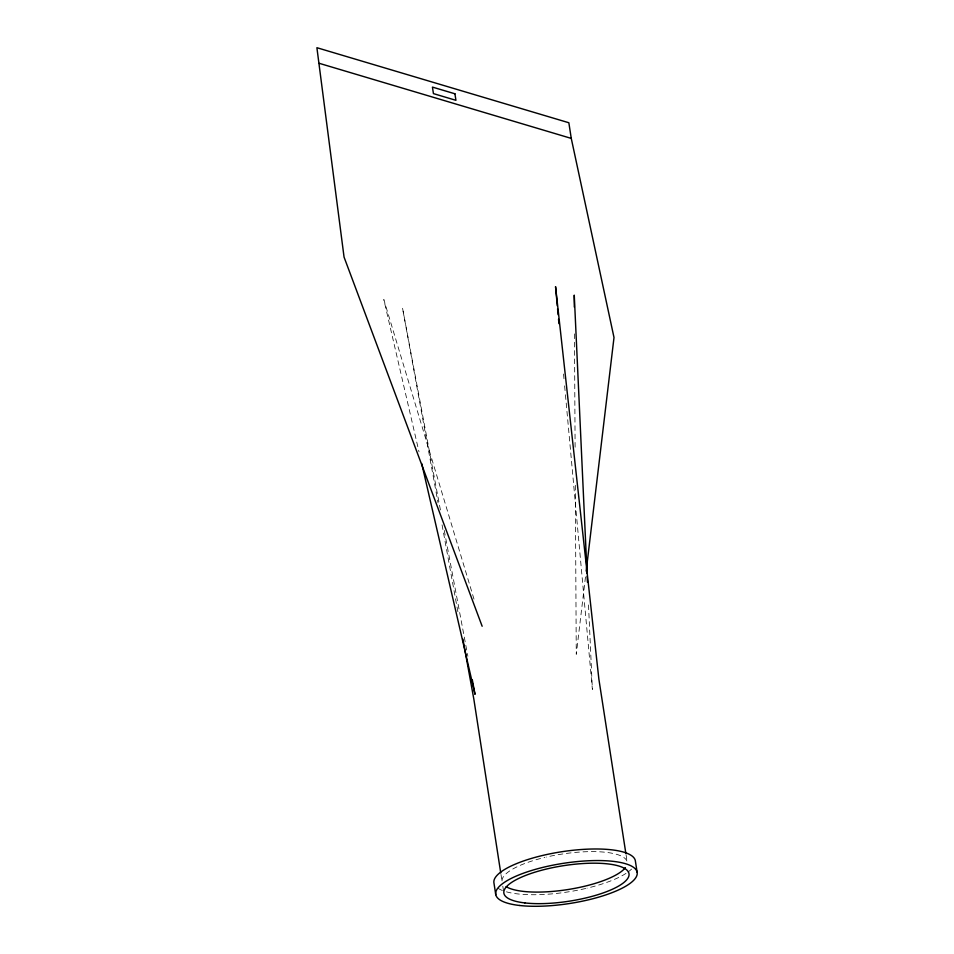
<?xml version="1.0" encoding="UTF-8"?>
<svg xmlns="http://www.w3.org/2000/svg" width="954" height="954" viewBox="0 0 954 954"><rect width="100%" height="100%" fill="white"/><g stroke="black" fill="none" stroke-linecap="round" stroke-linejoin="round"><path stroke-width="0.72" stroke-dasharray="4.77 3.58" d="M585.482 576.92L576.264 654.289L575.31 484.405M473.995 599.148L383.806 299.496L419.021 451.91M440.414 509.937L402.516 307.987L438.053 502.877M444.254 530.424L467.877 656.28M442.06 524.855L458.087 612.778M626.027 854.534L627.16 861.891A63.322 17.983 -8.8 0 0 546.26 857.086M500.981 874.46L502.126 881.818A63.322 17.983 -8.8 0 1 544.853 857.419M502.794 886.159L503.688 891.942M563.54 374.016L564.088 379.942M564.625 385.857L565.305 393.263M565.436 394.741L592.386 689.444L588.356 601.652M574.475 333.888L575.119 450.121M631.56 869.07A71.574 20.332 -8.8 0 1 627.959 872.063M626.027 873.387A71.574 20.332 -8.8 0 1 587.008 888.174M585.673 888.496A71.574 20.332 -8.8 0 1 505.548 891.573M502.376 890.487A71.574 20.332 -8.8 0 1 497.463 887.888"/><path stroke-width="1.43" d="M586.173 571.076L614.006 337.525L571.267 138.402L568.846 122.744L316.895 47.7L344.06 257.115L482.152 626.253M319.316 63.346L571.267 138.402M421.704 463.525L475.02 694.333L472.278 679.689M462.905 639.144L473.852 699.222L500.755 872.982M637.105 872.159L635.316 860.591A71.574 20.332 -8.8 0 0 560.427 851.946A71.574 20.332 -8.8 0 0 493.969 883.118L495.758 894.685M625.8 853.055L598.897 679.296L555.55 286.641L557.315 305.888M557.577 308.857L558.126 314.784M558.531 319.22L558.937 323.668M587.056 573.378L574.26 295.144L574.32 307.069M587.187 576.359L587.461 582.31M625.395 867.639A63.322 17.983 -8.8 0 1 568.381 889.474A63.322 17.983 -8.8 0 1 506.133 886.648M454.927 93.79L432.424 87.088L433.438 93.611L455.929 100.313L454.927 93.79M519.441 905.465A71.574 20.332 -8.8 0 0 635.793 877.692A71.574 20.332 -8.8 0 0 544.066 867.103A71.574 20.332 -8.8 0 0 519.441 905.465M524.867 902.925A63.322 17.983 -8.8 0 0 627.792 878.36A63.322 17.983 -8.8 0 0 546.642 868.987A63.322 17.983 -8.8 0 0 524.867 902.925"/></g></svg>
